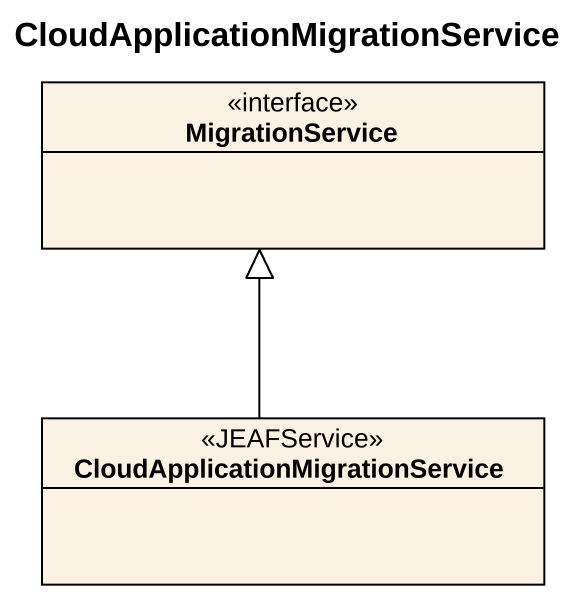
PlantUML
@startuml
title CloudApplicationMigrationService
hide circle
hide empty members
interface MigrationService
interface "CloudApplicationMigrationService" as CloudApplicationMigrationSer <<JEAFService>>
CloudApplicationMigrationSer -up-|> MigrationService
@enduml
